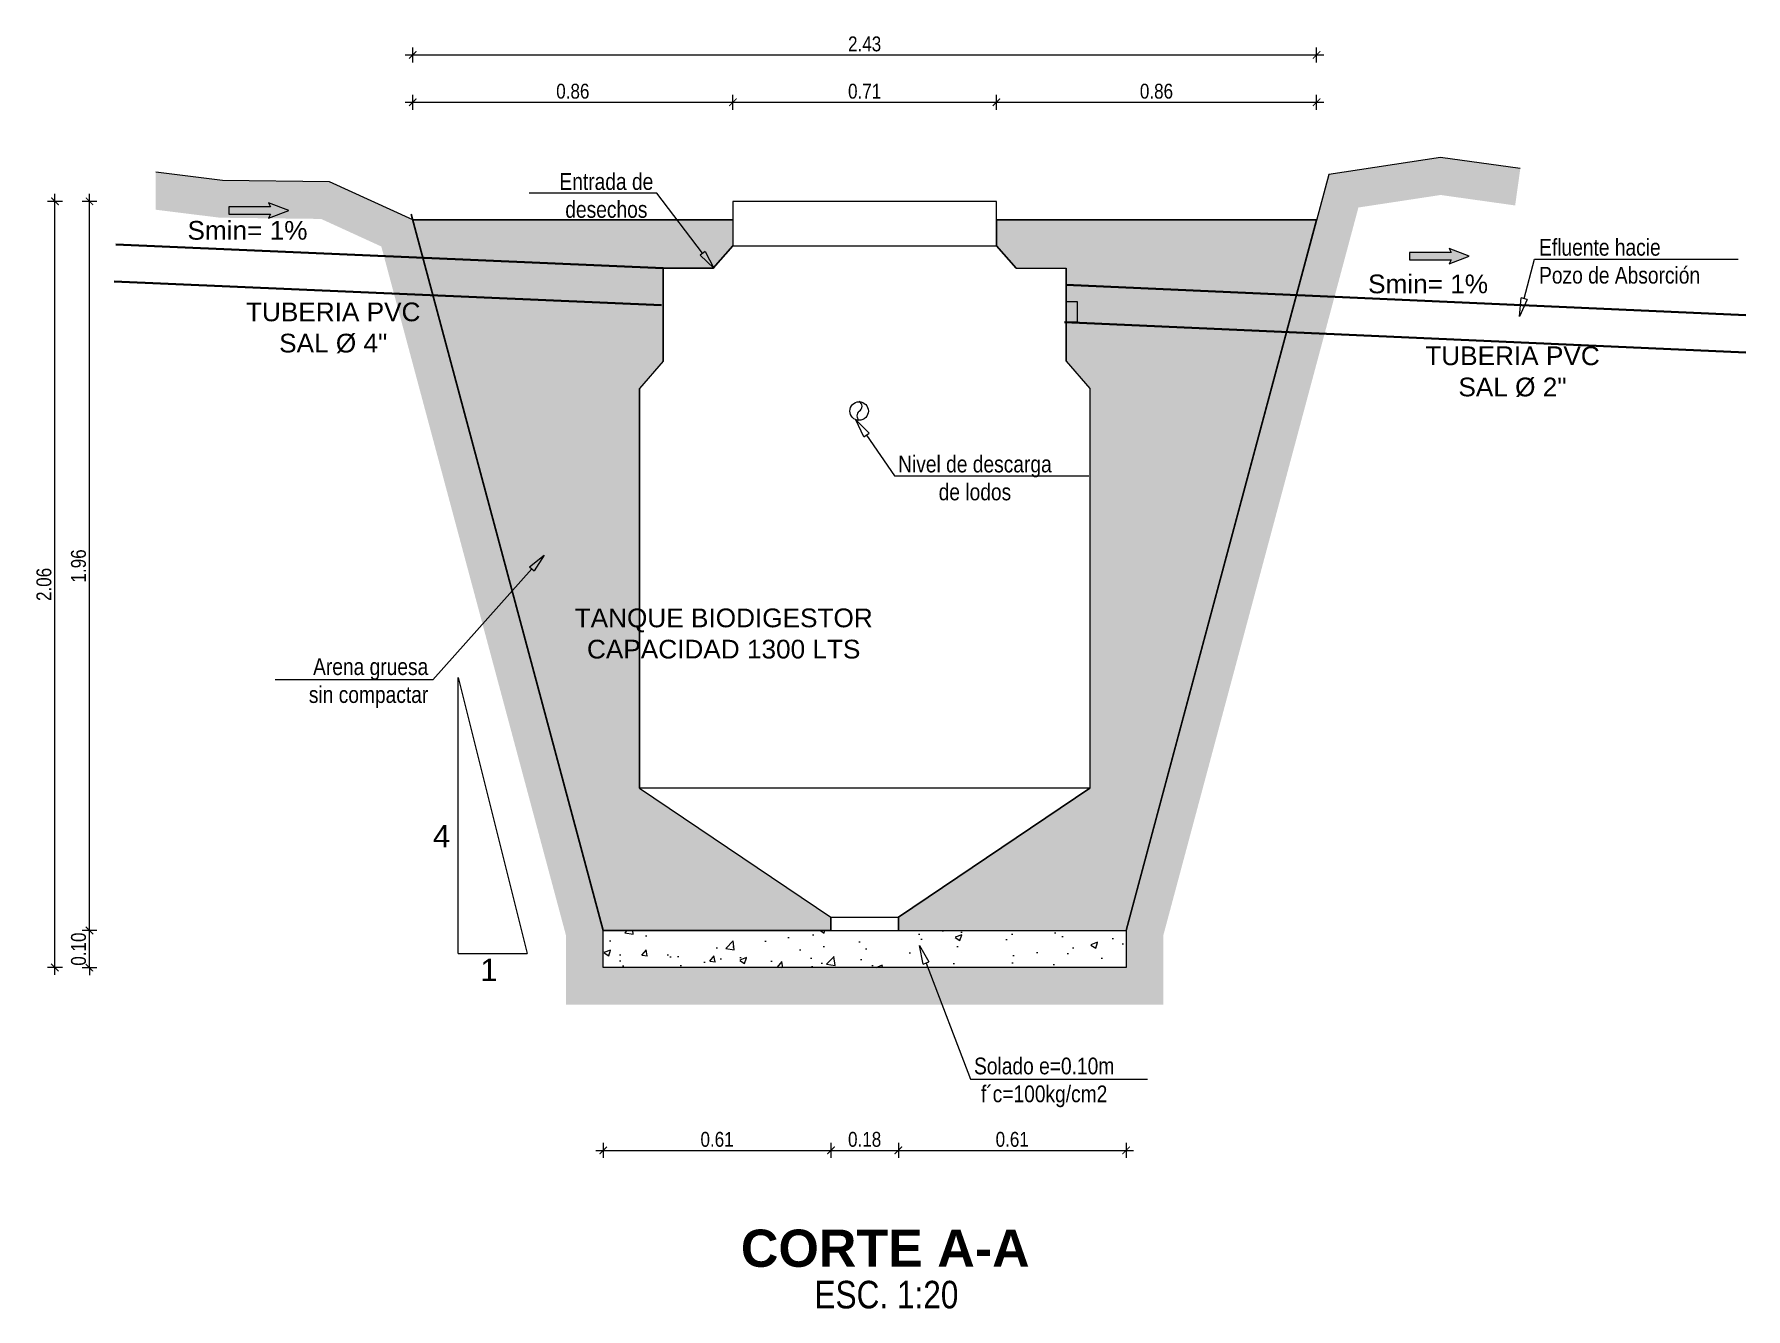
# Model space of a CAD drawing. Header units: metres. Extents: x 0 to 1843, y 1434 to 1492.
# Drawn here: x 1791.274 to 1795.873, y 1453.616 to 1457.042 of the extents above; entities that cross this region are included whole.
import ezdxf
from ezdxf import colors
from ezdxf.entities.mleader import LeaderData, LeaderLine
from ezdxf.enums import TextEntityAlignment as Align
from ezdxf.math import Vec2, Vec3

# ---------------------------------------------------------------- set-up
doc = ezdxf.new("R2010")
doc.units = ezdxf.units.M
doc.header["$LTSCALE"] = 0.005
for name, color, linetype, lineweight in [('-Acero techos', 252, 'Continuous', 13), ('-Achurado', 251, 'Continuous', 5), ('-Acotado', 251, 'Continuous', 5), ('-Terreno', 26, 'Continuous', 5), ('-Textos', 7, 'Continuous', 20), ('-Vista', 148, 'Continuous', 9), ('LETRA', 7, 'Continuous', 0)]:
    doc.layers.add(name, color=color, linetype=linetype, lineweight=lineweight)
for name, color, linetype in [('A_50_CotasExter', 7, 'Continuous'), ('G-TEXTOS-TITULOS', 4, 'Continuous'), ('PDF_Text', 7, 'Continuous')]:
    doc.layers.add(name, color=color, linetype=linetype)
for name, color, linetype, true_color in [('PDF2_Geometry', 9, 'Continuous', 0x808080), ('PDF_Geometry', 9, 'Continuous', 0x808080), ("PDF_Tub. de desague 4''", 7, 'Continuous', 0x002595)]:
    doc.layers.add(name, color=color, linetype=linetype, true_color=true_color)
doc.styles.add('-Arial Narrow', font='ARIALN.TTF')
doc.styles.add('25-TITULO', font='arialbd.ttf', dxfattribs={"height": 0.1})
doc.styles.add('PDF Arial-BoldMT', font='arial.ttf')
doc.styles.get("Standard").update_dxf_attribs({"font": 'arial.ttf'})
doc.dimstyles.new('Esc 1_20n', dxfattribs={"dimscale": 0.02, "dimtxt": 2, "dimasz": 1, "dimexe": 1, "dimexo": 1, "dimgap": 0.45, "dimtad": 1, "dimtoh": 1, "dimzin": 3, "dimdsep": 46, "dimtxsty": '-Arial Narrow', "dimblk": 'ARCHTICK', "dimcen": 1, "dimdle": 1, "dimclrd": 7, "dimclre": 7, "dimclrt": 7, "dimadec": 0, "dimazin": 0, "dimtfac": 1, "dimtix": 1, "dimtmove": 1, "dimatfit": 2, "dimldrblk": 'ARCHTICK', "dimfxl": 1, "dimfxlon": 1, "dimtolj": 2, "dimlwd": 5, "dimlwe": 5, "dimarcsym": 0})

# ---------------------------------------------------------------- blocks, each defined once
blk = doc.blocks.new('_ClosedBlank')
at = {"color": 0, "linetype": 'ByBlock', "lineweight": -2}
for p, q in [((-1, 0.167), (0, 0)), ((-1, 0.167), (-1, -0.167)), ((0, 0), (-1, -0.167))]:
    blk.add_line(p, q, dxfattribs=at)
blk = doc.blocks.new('_ArchTick')
at = {"color": 0, "linetype": 'ByBlock', "const_width": 0.15}
blk.add_lwpolyline([(-0.5, -0.5), (0.5, 0.5)], dxfattribs=at)
blk = doc.blocks.new('*D341')
at = {"layer": 'A_50_CotasExter', "color": 7, "lineweight": 5, "ltscale": 0.005, "transparency": 16777216}
for p, q in [((1792.8024, 1454.0614), (1792.8024, 1454.0214)), ((1793.4144, 1454.0614), (1793.4144, 1454.0214)), ((1792.7824, 1454.0414), (1793.4344, 1454.0414))]:
    blk.add_line(p, q, dxfattribs=at)
at = {"layer": 'Defpoints', "color": 0, "ltscale": 0.005, "transparency": 16777216}
for p in [(1792.8024, 1454.6324), (1793.4144, 1454.6324), (1793.4144, 1454.0414)]:
    blk.add_point(p, dxfattribs=at)
at = {"layer": 'A_50_CotasExter', "color": 7, "lineweight": 5, "ltscale": 0.005, "transparency": 16777216, "xscale": 0.02, "yscale": 0.02, "zscale": 0.02}
for p, rotation in [((1792.8024, 1454.0414), 179.9999999999103), ((1793.4144, 1454.0414), 359.9999999999104)]:
    blk.add_blockref('_ArchTick', p, dxfattribs=dict(at, rotation=rotation))
at = {"layer": 'A_50_CotasExter', "color": 7, "ltscale": 0.005, "transparency": 16777216, "insert": (1793.1084, 1454.0708), "char_height": 0.04, "attachment_point": 5, "style": '-Arial Narrow'}
blk.add_mtext('\\A2;0.61', dxfattribs=at)
blk = doc.blocks.new('*D342')
at = {"layer": 'A_50_CotasExter', "color": 7, "lineweight": 5, "ltscale": 0.005, "transparency": 16777216}
for p, q in [((1793.4144, 1454.0614), (1793.4144, 1454.0214)), ((1793.5955, 1454.0614), (1793.5955, 1454.0214)), ((1793.3944, 1454.0414), (1793.6155, 1454.0414))]:
    blk.add_line(p, q, dxfattribs=at)
at = {"layer": 'Defpoints', "color": 0, "ltscale": 0.005, "transparency": 16777216}
for p in [(1793.4144, 1454.6324), (1793.5955, 1454.6324), (1793.5955, 1454.0414)]:
    blk.add_point(p, dxfattribs=at)
at = {"layer": 'A_50_CotasExter', "color": 7, "lineweight": 5, "ltscale": 0.005, "transparency": 16777216, "xscale": 0.02, "yscale": 0.02, "zscale": 0.02}
for p, rotation in [((1793.4144, 1454.0414), 179.9999999999103), ((1793.5955, 1454.0414), 359.9999999999104)]:
    blk.add_blockref('_ArchTick', p, dxfattribs=dict(at, rotation=rotation))
at = {"layer": 'A_50_CotasExter', "color": 7, "ltscale": 0.005, "transparency": 16777216, "insert": (1793.5049, 1454.0708), "char_height": 0.04, "attachment_point": 5, "style": '-Arial Narrow'}
blk.add_mtext('\\A2;0.18', dxfattribs=at)
blk = doc.blocks.new('*D343')
at = {"layer": 'A_50_CotasExter', "color": 7, "lineweight": 5, "ltscale": 0.005, "transparency": 16777216}
for p, q in [((1793.5955, 1454.0614), (1793.5955, 1454.0214)), ((1794.2075, 1454.0614), (1794.2075, 1454.0214)), ((1793.5755, 1454.0414), (1794.2275, 1454.0414))]:
    blk.add_line(p, q, dxfattribs=at)
at = {"layer": 'Defpoints', "color": 0, "ltscale": 0.005, "transparency": 16777216}
for p in [(1793.5955, 1454.6324), (1794.2075, 1454.6324), (1794.2075, 1454.0414)]:
    blk.add_point(p, dxfattribs=at)
at = {"layer": 'A_50_CotasExter', "color": 7, "lineweight": 5, "ltscale": 0.005, "transparency": 16777216, "xscale": 0.02, "yscale": 0.02, "zscale": 0.02}
for p, rotation in [((1793.5955, 1454.0414), 179.9999999999103), ((1794.2075, 1454.0414), 359.9999999999104)]:
    blk.add_blockref('_ArchTick', p, dxfattribs=dict(at, rotation=rotation))
at = {"layer": 'A_50_CotasExter', "color": 7, "ltscale": 0.005, "transparency": 16777216, "insert": (1793.9015, 1454.0708), "char_height": 0.04, "attachment_point": 5, "style": '-Arial Narrow'}
blk.add_mtext('\\A2;0.61', dxfattribs=at)
blk = doc.blocks.new('*D425')
at = {"layer": 'A_50_CotasExter', "color": 7, "lineweight": 5, "ltscale": 0.005, "transparency": 16777216}
for p, q in [((1792.2906, 1456.8388), (1792.2906, 1456.8788)), ((1793.1509, 1456.8388), (1793.1509, 1456.8788)), ((1792.2706, 1456.8588), (1793.1709, 1456.8588))]:
    blk.add_line(p, q, dxfattribs=at)
at = {"layer": 'Defpoints', "color": 0, "ltscale": 0.005, "transparency": 16777216}
for p in [(1793.1509, 1456.8588), (1793.1509, 1456.2931), (1792.2906, 1456.2431)]:
    blk.add_point(p, dxfattribs=at)
at = {"layer": 'A_50_CotasExter', "color": 7, "lineweight": 5, "ltscale": 0.005, "transparency": 16777216, "xscale": 0.02, "yscale": 0.02, "zscale": 0.02, "rotation": 180}
blk.add_blockref('_ArchTick', (1792.2906, 1456.8588), dxfattribs=at)
at = {"layer": 'A_50_CotasExter', "color": 7, "lineweight": 5, "ltscale": 0.005, "transparency": 16777216, "xscale": 0.02, "yscale": 0.02, "zscale": 0.02}
blk.add_blockref('_ArchTick', (1793.1509, 1456.8588), dxfattribs=at)
at = {"layer": 'A_50_CotasExter', "color": 7, "ltscale": 0.005, "transparency": 16777216, "insert": (1792.7208, 1456.8883), "char_height": 0.04, "attachment_point": 5, "style": '-Arial Narrow'}
blk.add_mtext('\\A2;0.86', dxfattribs=at)
blk = doc.blocks.new('*D426')
at = {"layer": 'A_50_CotasExter', "color": 7, "lineweight": 5, "ltscale": 0.005, "transparency": 16777216}
for p, q in [((1793.1509, 1456.8388), (1793.1509, 1456.8788)), ((1793.859, 1456.8388), (1793.859, 1456.8788)), ((1793.1309, 1456.8588), (1793.879, 1456.8588))]:
    blk.add_line(p, q, dxfattribs=at)
at = {"layer": 'Defpoints', "color": 0, "ltscale": 0.005, "transparency": 16777216}
for p in [(1793.859, 1456.8588), (1793.1509, 1456.2931), (1793.859, 1456.2931)]:
    blk.add_point(p, dxfattribs=at)
at = {"layer": 'A_50_CotasExter', "color": 7, "lineweight": 5, "ltscale": 0.005, "transparency": 16777216, "xscale": 0.02, "yscale": 0.02, "zscale": 0.02, "rotation": 180}
blk.add_blockref('_ArchTick', (1793.1509, 1456.8588), dxfattribs=at)
at = {"layer": 'A_50_CotasExter', "color": 7, "lineweight": 5, "ltscale": 0.005, "transparency": 16777216, "xscale": 0.02, "yscale": 0.02, "zscale": 0.02}
blk.add_blockref('_ArchTick', (1793.859, 1456.8588), dxfattribs=at)
at = {"layer": 'A_50_CotasExter', "color": 7, "ltscale": 0.005, "transparency": 16777216, "insert": (1793.5049, 1456.8883), "char_height": 0.04, "attachment_point": 5, "style": '-Arial Narrow'}
blk.add_mtext('\\A2;0.71', dxfattribs=at)
blk = doc.blocks.new('*D427')
at = {"layer": 'A_50_CotasExter', "color": 7, "lineweight": 5, "ltscale": 0.005, "transparency": 16777216}
for p, q in [((1793.859, 1456.8388), (1793.859, 1456.8788)), ((1794.7192, 1456.8388), (1794.7192, 1456.8788)), ((1793.839, 1456.8588), (1794.7392, 1456.8588))]:
    blk.add_line(p, q, dxfattribs=at)
at = {"layer": 'Defpoints', "color": 0, "ltscale": 0.005, "transparency": 16777216}
for p in [(1794.7192, 1456.8588), (1793.859, 1456.2431), (1794.7192, 1456.2431)]:
    blk.add_point(p, dxfattribs=at)
at = {"layer": 'A_50_CotasExter', "color": 7, "lineweight": 5, "ltscale": 0.005, "transparency": 16777216, "xscale": 0.02, "yscale": 0.02, "zscale": 0.02, "rotation": 180}
blk.add_blockref('_ArchTick', (1793.859, 1456.8588), dxfattribs=at)
at = {"layer": 'A_50_CotasExter', "color": 7, "lineweight": 5, "ltscale": 0.005, "transparency": 16777216, "xscale": 0.02, "yscale": 0.02, "zscale": 0.02}
blk.add_blockref('_ArchTick', (1794.7192, 1456.8588), dxfattribs=at)
at = {"layer": 'A_50_CotasExter', "color": 7, "ltscale": 0.005, "transparency": 16777216, "insert": (1794.2891, 1456.8883), "char_height": 0.04, "attachment_point": 5, "style": '-Arial Narrow'}
blk.add_mtext('\\A2;0.86', dxfattribs=at)
blk = doc.blocks.new('*D428')
at = {"layer": 'A_50_CotasExter', "color": 7, "lineweight": 5, "ltscale": 0.005, "transparency": 16777216}
for p, q in [((1792.2906, 1456.966), (1792.2906, 1457.006)), ((1794.7192, 1456.966), (1794.7192, 1457.006)), ((1792.2706, 1456.986), (1794.7392, 1456.986))]:
    blk.add_line(p, q, dxfattribs=at)
at = {"layer": 'Defpoints', "color": 0, "ltscale": 0.005, "transparency": 16777216}
for p in [(1794.7192, 1456.986), (1792.2906, 1456.5424), (1794.7192, 1456.5424)]:
    blk.add_point(p, dxfattribs=at)
at = {"layer": 'A_50_CotasExter', "color": 7, "lineweight": 5, "ltscale": 0.005, "transparency": 16777216, "xscale": 0.02, "yscale": 0.02, "zscale": 0.02, "rotation": 180}
blk.add_blockref('_ArchTick', (1792.2906, 1456.986), dxfattribs=at)
at = {"layer": 'A_50_CotasExter', "color": 7, "lineweight": 5, "ltscale": 0.005, "transparency": 16777216, "xscale": 0.02, "yscale": 0.02, "zscale": 0.02}
blk.add_blockref('_ArchTick', (1794.7192, 1456.986), dxfattribs=at)
at = {"layer": 'A_50_CotasExter', "color": 7, "ltscale": 0.005, "transparency": 16777216, "insert": (1793.5049, 1457.0154), "char_height": 0.04, "attachment_point": 5, "style": '-Arial Narrow'}
blk.add_mtext('\\A2;2.43', dxfattribs=at)
blk = doc.blocks.new('*D430')
at = {"layer": 'A_50_CotasExter', "color": 7, "lineweight": 5, "ltscale": 0.005, "transparency": 16777216}
for p, q in [((1791.4421, 1454.6324), (1791.4021, 1454.6324)), ((1791.4221, 1454.6324), (1791.4221, 1454.6524)), ((1791.4221, 1454.5324), (1791.4221, 1454.6324)), ((1791.4421, 1454.5324), (1791.4021, 1454.5324)), ((1791.4221, 1454.5324), (1791.4221, 1454.5124))]:
    blk.add_line(p, q, dxfattribs=at)
at = {"layer": 'Defpoints', "color": 0, "ltscale": 0.005, "transparency": 16777216}
for p in [(1791.4221, 1454.6324), (1793.6047, 1454.6324), (1793.6047, 1454.5324)]:
    blk.add_point(p, dxfattribs=at)
at = {"layer": 'A_50_CotasExter', "color": 7, "lineweight": 5, "ltscale": 0.005, "transparency": 16777216, "xscale": 0.02, "yscale": 0.02, "zscale": 0.02}
for p, rotation in [((1791.4221, 1454.6324), 270), ((1791.4221, 1454.5324), 90)]:
    blk.add_blockref('_ArchTick', p, dxfattribs=dict(at, rotation=rotation))
at = {"layer": 'A_50_CotasExter', "color": 7, "ltscale": 0.005, "transparency": 16777216, "insert": (1791.3927, 1454.5824), "char_height": 0.04, "attachment_point": 5, "rotation": 90, "style": '-Arial Narrow'}
blk.add_mtext('\\A2;0.10', dxfattribs=at)
blk = doc.blocks.new('*D429')
at = {"layer": 'A_50_CotasExter', "color": 7, "lineweight": 5, "ltscale": 0.005, "transparency": 16777216}
for p, q in [((1791.4421, 1456.5924), (1791.4021, 1456.5924)), ((1791.4221, 1454.6124), (1791.4221, 1456.6124)), ((1791.4421, 1454.6324), (1791.4021, 1454.6324))]:
    blk.add_line(p, q, dxfattribs=at)
at = {"layer": 'Defpoints', "color": 0, "ltscale": 0.005, "transparency": 16777216}
for p in [(1791.4221, 1456.5924), (1793.1509, 1456.5924), (1793.4144, 1454.6324)]:
    blk.add_point(p, dxfattribs=at)
at = {"layer": 'A_50_CotasExter', "color": 7, "lineweight": 5, "ltscale": 0.005, "transparency": 16777216, "xscale": 0.02, "yscale": 0.02, "zscale": 0.02}
for p, rotation in [((1791.4221, 1456.5924), 90), ((1791.4221, 1454.6324), 270)]:
    blk.add_blockref('_ArchTick', p, dxfattribs=dict(at, rotation=rotation))
at = {"layer": 'A_50_CotasExter', "color": 7, "ltscale": 0.005, "transparency": 16777216, "insert": (1791.3927, 1455.6124), "char_height": 0.04, "attachment_point": 5, "rotation": 90, "style": '-Arial Narrow'}
blk.add_mtext('\\A2;1.96', dxfattribs=at)
blk = doc.blocks.new('*D431')
at = {"layer": 'A_50_CotasExter', "color": 7, "lineweight": 5, "ltscale": 0.005, "transparency": 16777216}
for p, q in [((1791.3492, 1456.5924), (1791.3092, 1456.5924)), ((1791.3292, 1454.513), (1791.3292, 1456.6124)), ((1791.3492, 1454.533), (1791.3092, 1454.533))]:
    blk.add_line(p, q, dxfattribs=at)
at = {"layer": 'Defpoints', "color": 0, "ltscale": 0.005, "transparency": 16777216}
for p in [(1791.3292, 1456.5924), (1793.1509, 1456.5924), (1792.8024, 1454.533)]:
    blk.add_point(p, dxfattribs=at)
at = {"layer": 'A_50_CotasExter', "color": 7, "lineweight": 5, "ltscale": 0.005, "transparency": 16777216, "xscale": 0.02, "yscale": 0.02, "zscale": 0.02}
for p, rotation in [((1791.3292, 1456.5924), 90), ((1791.3292, 1454.533), 270)]:
    blk.add_blockref('_ArchTick', p, dxfattribs=dict(at, rotation=rotation))
at = {"layer": 'A_50_CotasExter', "color": 7, "ltscale": 0.005, "transparency": 16777216, "insert": (1791.2998, 1455.5627), "char_height": 0.04, "attachment_point": 5, "rotation": 90, "style": '-Arial Narrow'}
blk.add_mtext('\\A2;2.06', dxfattribs=at)

msp = doc.modelspace()

# ---------------------------------------------------------------- hatches: boundary and pattern name
at = {"layer": '-Acero techos', "ltscale": 0.005, "true_color": 0x105689}
h = msp.add_hatch(color=146, dxfattribs=at)
h.dxf.hatch_style = 1
h.paths.add_polyline_path([(1791.9087, 1456.55753), (1791.79644, 1456.55753), (1791.79644, 1456.57765), (1791.9087, 1456.57765), (1791.9034, 1456.58824), (1791.95742, 1456.56812), (1791.9034, 1456.54694)])
h = msp.add_hatch(color=146, dxfattribs=at)
h.dxf.hatch_style = 1
h.paths.add_polyline_path([(1795.08102, 1456.43484), (1794.96876, 1456.43484), (1794.96876, 1456.45497), (1795.08102, 1456.45497), (1795.07572, 1456.46556), (1795.12974, 1456.44543), (1795.07572, 1456.42425)])
at = {"layer": '-Achurado'}
h = msp.add_hatch(dxfattribs=at)
h.set_pattern_fill('AR-SAND', color=256, scale=0.0009, style=0)
h.set_pattern_definition([(37.5, (-12.585214, -24.970592), (-0.00144002817, 0.04404719136), [0, -0.0347472, 0, -0.038862, 0, -0.0371475]), (7.5, (-12.585214, -24.97059), (0.0404570955, 0.064514259), [0, -0.0187452, 0, -0.0313182, 0, -0.0120015]), (327.5, (-12.613332, -24.970592), (0.0711893133, 0.0001293466), [0, -0.01143, 0, -0.041148, 0, -0.053721]), (317.5, (-12.61333, -24.97059), (0.0687200807, 0.0200636391), [0, -0.005715, 0, -0.0269748, 0, -0.030861])])
h.paths.add_polyline_path([(1792.89994, 1456.08929), (1792.96363, 1456.16311), (1792.96363, 1456.41312), (1793.09807, 1456.41312), (1793.15092, 1456.47287), (1793.15092, 1456.54238), (1792.29063, 1456.54238), (1792.80242, 1454.63238), (1793.41442, 1454.63238), (1793.41442, 1454.66824), (1792.89994, 1455.01482)])
h = msp.add_hatch(dxfattribs=at)
h.set_pattern_fill('AR-SAND', color=256, scale=0.0009, style=0)
h.set_pattern_definition([(37.5, (-15.57527, -24.970592), (-0.00144002817, 0.04404719136), [0, -0.0347472, 0, -0.038862, 0, -0.0371475]), (7.5, (-15.57527, -24.97059), (0.0404570955, 0.064514259), [0, -0.0187452, 0, -0.0313182, 0, -0.0120015]), (327.5, (-15.60339, -24.970592), (0.0711893133, 0.0001293466), [0, -0.01143, 0, -0.041148, 0, -0.053721]), (317.5, (-15.60339, -24.97059), (0.0687200807, 0.0200636391), [0, -0.005715, 0, -0.0269748, 0, -0.030861])])
h.paths.add_polyline_path([(1793.85897, 1456.54238), (1793.85897, 1456.47287), (1793.91181, 1456.41312), (1794.04626, 1456.41312), (1794.04626, 1456.16311), (1794.10994, 1456.08929), (1794.10994, 1455.01482), (1793.59546, 1454.66824), (1793.59546, 1454.63238), (1794.20747, 1454.63238), (1794.71925, 1456.54238)])
h = msp.add_hatch(dxfattribs=at)
h.set_pattern_fill('AR-CONC', color=256, scale=0.001)
h.set_pattern_definition([(50, (240.7272, -5.34273), (0.182184669, -0.015939086), [0.01905, -0.20955]), (355, (240.7272, -5.34273), (-0.035243421, 0.191056845), [0.01524, -0.167640584]), (100.451445, (240.74238, -5.34406), (0.146941247, 0.175117752), [0.016190009, -0.178090245]), (46.1842, (240.7272, -5.29193), (0.27107904, -0.042042328), [0.028575, -0.314325]), (96.635558, (240.7498, -5.29543), (0.237404134, 0.247426125), [0.024285023, -0.267135608]), (351.184151, (240.7272, -5.29193), (0.237404134, 0.247426125), [0.022859967, -0.251459732]), (21, (240.7526, -5.30463), (0.151614391, -0.102265198), [0.01905, -0.20955]), (326, (240.7526, -5.30463), (0.061802028, 0.184187966), [0.01524, -0.16764]), (71.451445, (240.76523, -5.31315), (0.21341642, 0.081922769), [0.016190009, -0.178089938]), (37.5, (240.7272, -5.34273), (0.0030886033, 0.0845550389), [0, -0.165608, 0, -0.17018, 0, -0.168275]), (7.5, (240.7272, -5.34273), (0.0668196625, 0.100180575), [0, -0.097028, 0, -0.161798, 0, -0.064135]), (327.5, (240.67056, -5.34273), (0.1355905952, -0.005728744), [0, -0.0635, 0, -0.19812, 0, -0.26289]), (317.5, (240.64516, -5.34273), (0.1481291814, 0.025426491), [0, -0.08255, 0, -0.131572, 0, -0.18669])])
h.paths.add_polyline_path([(1794.20747, 1454.63238), (1794.20747, 1454.53304), (1792.80242, 1454.53304), (1792.80242, 1454.63238)])
at = {"layer": '-Terreno'}
h = msp.add_hatch(dxfattribs=at)
h.set_pattern_fill('EARTH', color=256, scale=0.01, angle=45)
h.set_pattern_definition([(45, (-11.171255, -23.79934), (0, 0.0898025612), [0.0635, -0.0635]), (45, (-11.18809, -23.7825), (0, 0.0898025612), [0.0635, -0.0635]), (45, (-11.20493, -23.76566), (0, 0.0898025612), [0.0635, -0.0635]), (135, (-11.20493, -23.75444), (-0.0898025612, 0), [0.0635, -0.0635]), (135, (-11.18809, -23.7376), (-0.0898025612, 0), [0.0635, -0.0635]), (135, (-11.171255, -23.72076), (-0.0898025612, 0), [0.0635, -0.0635])])
h.paths.add_polyline_path([(1792.29063, 1456.54238), (1792.06682, 1456.64492), (1791.77947, 1456.64835), (1791.59995, 1456.6707), (1791.59995, 1456.56993), (1791.77268, 1456.54843), (1792.04443, 1456.54518), (1792.20622, 1456.47106), (1792.70242, 1454.61922), (1792.70242, 1454.43304), (1794.30747, 1454.43304), (1794.30747, 1454.61922), (1794.83175, 1456.57589), (1795.05255, 1456.60951), (1795.25286, 1456.58139), (1795.26676, 1456.68042), (1795.05196, 1456.71057), (1794.75208, 1456.66491), (1794.20747, 1454.63238), (1794.20747, 1454.53304), (1792.80242, 1454.53304), (1792.80242, 1454.63238)])

# ---------------------------------------------------------------- linework, layer by layer
at = {"layer": '-Acero techos', "color": 18, "ltscale": 0.005, "true_color": 0x000000}
for p, q in [((1792.41234, 1454.57056), (1792.41234, 1455.31268)), ((1792.41234, 1455.31268), (1792.59787, 1454.57056)), ((1792.41234, 1454.57056), (1792.59787, 1454.57056))]:
    msp.add_line(p, q, dxfattribs=at)
for points in [[(1795.26676, 1456.68042), (1795.05196, 1456.71057), (1794.75208, 1456.66491), (1794.20747, 1454.63238), (1794.20747, 1454.53304), (1792.80242, 1454.53304), (1792.80242, 1454.63238), (1792.29063, 1456.54238), (1792.06682, 1456.64492), (1791.77947, 1456.64835), (1791.59995, 1456.6707)], [(1795.26676, 1456.68042), (1795.05196, 1456.71057), (1794.75208, 1456.66491), (1794.20747, 1454.63238), (1794.20747, 1454.53304), (1792.80242, 1454.53304), (1792.80242, 1454.63238), (1792.29063, 1456.54238), (1792.06682, 1456.64492), (1791.77947, 1456.64835), (1791.59995, 1456.6707)], [(1792.29063, 1456.54238), (1793.15092, 1456.54238), (1793.15092, 1456.47287), (1793.09807, 1456.41312), (1792.96363, 1456.41312), (1792.96363, 1456.16311), (1792.89994, 1456.08929), (1792.89994, 1455.01482), (1793.41442, 1454.66824), (1793.41442, 1454.63238), (1792.80242, 1454.63238), (1792.29063, 1456.54238)], [(1792.29063, 1456.54238), (1793.15092, 1456.54238), (1793.15092, 1456.47287), (1793.09807, 1456.41312), (1792.96363, 1456.41312), (1792.96363, 1456.16311), (1792.89994, 1456.08929), (1792.89994, 1455.01482), (1793.41442, 1454.66824), (1793.41442, 1454.63238), (1792.80242, 1454.63238), (1792.29063, 1456.54238)], [(1794.71925, 1456.54238), (1793.85897, 1456.54238), (1793.85897, 1456.47287), (1793.91181, 1456.41312), (1794.04626, 1456.41312), (1794.04626, 1456.16311), (1794.10994, 1456.08929), (1794.10994, 1455.01482), (1793.59546, 1454.66824), (1793.59546, 1454.63238), (1794.20747, 1454.63238), (1794.71925, 1456.54238)], [(1793.85897, 1456.54238), (1794.71925, 1456.54238)], [(1792.80242, 1454.63238), (1794.20747, 1454.63238)], [(1792.80242, 1454.63238), (1794.20747, 1454.63238)]]:
    msp.add_lwpolyline(points, dxfattribs=at)
at = {"layer": '-Acero techos', "color": 148, "ltscale": 0.005, "true_color": 0x09314e}
for points in [[(1791.9087, 1456.55753), (1791.9034, 1456.54694), (1791.95742, 1456.56812), (1791.9034, 1456.58824), (1791.9087, 1456.57765), (1791.79644, 1456.57765), (1791.79644, 1456.55753)], [(1795.08102, 1456.43484), (1795.07572, 1456.42425), (1795.12974, 1456.44543), (1795.07572, 1456.46556), (1795.08102, 1456.45497), (1794.96876, 1456.45497), (1794.96876, 1456.43484)]]:
    msp.add_lwpolyline(points, close=True, dxfattribs=at)
at = {"layer": '-Vista'}
msp.add_line((1793.15092, 1456.54238), (1792.29063, 1456.54238), dxfattribs=at)
msp.add_lwpolyline([(1792.80242, 1454.63238), (1792.28657, 1456.55753)])
at = {"layer": 'PDF2_Geometry', "color": 251, "lineweight": 5, "true_color": 0x545454}
msp.add_lwpolyline([(1793.61345, 1454.63238), (1794.20747, 1454.63238), (1794.20747, 1454.53304), (1792.80242, 1454.53304), (1792.80242, 1454.63238), (1793.61345, 1454.63238)], dxfattribs=at)
at = {"layer": 'PDF_Geometry', "color": 164, "lineweight": 35, "true_color": 0x002595}
for points in [[(1791.4927, 1456.47677), (1792.96363, 1456.41312)], [(1791.48838, 1456.37686), (1792.9593, 1456.31321)], [(1794.04626, 1456.36762), (1795.87256, 1456.28649)], [(1794.04182, 1456.26772), (1795.87256, 1456.18639)]]:
    msp.add_lwpolyline(points, dxfattribs=at)
at = {"layer": "PDF_Tub. de desague 4''", "lineweight": 13}
for p, q in [((1793.85897, 1456.59238), (1793.15092, 1456.59238)), ((1793.15092, 1456.59238), (1793.15092, 1456.47287)), ((1793.85897, 1456.47287), (1793.85897, 1456.59238)), ((1793.09807, 1456.41312), (1793.15092, 1456.47287)), ((1793.91181, 1456.41312), (1793.85897, 1456.47287)), ((1793.91181, 1456.41312), (1794.04626, 1456.41312)), ((1794.04626, 1456.16311), (1794.04626, 1456.41312)), ((1792.96363, 1456.16311), (1792.89994, 1456.08929)), ((1794.04626, 1456.16311), (1794.10994, 1456.08929)), ((1792.89994, 1455.01482), (1793.41442, 1454.66824)), ((1793.59546, 1454.66824), (1794.10994, 1455.01482)), ((1793.41442, 1454.63238), (1793.41442, 1454.66824)), ((1793.41442, 1454.66824), (1793.59546, 1454.66824)), ((1793.59546, 1454.63238), (1793.59546, 1454.66824)), ((1793.41442, 1454.63238), (1793.59546, 1454.63238)), ((1793.41442, 1454.63238), (1793.59546, 1454.63238))]:
    msp.add_line(p, q, dxfattribs=at)
for points in [[(1793.15182, 1456.47287), (1793.85897, 1456.47287)], [(1792.96363, 1456.41312), (1793.09898, 1456.41312)], [(1792.96363, 1456.16311), (1792.96363, 1456.41312)], [(1794.04626, 1456.3232), (1794.07569, 1456.3232), (1794.07569, 1456.26749), (1794.04626, 1456.26749)], [(1794.10994, 1456.08929), (1794.10994, 1455.01482), (1792.89994, 1455.01482), (1792.89994, 1455.86232)], [(1792.89994, 1455.86232), (1792.89994, 1456.08929)]]:
    msp.add_lwpolyline(points, dxfattribs=at)
msp.add_circle((1793.49011, 1456.02878), 0.02489, dxfattribs=at)
for centre, radius, start, end in [((1793.48376, 1456.04148), 0.0143, 298.06215, 61.93785), ((1793.5007, 1456.01607), 0.01642, 130.90241, 229.09759)]:
    msp.add_arc(centre, radius, start, end, dxfattribs=at)

# ---------------------------------------------------------------- texts
at = {"layer": '-Textos', "style": '-Arial Narrow'}
msp.add_text('ESC. 1:20', height=0.074078, dxfattribs=at).set_placement((1793.56347, 1453.6537), align=Align.MIDDLE_CENTER)
at = {"layer": 'G-TEXTOS-TITULOS', "color": 219, "true_color": 0x642165, "style": '25-TITULO'}
msp.add_text('CORTE A-A', height=0.1, dxfattribs=at).set_placement((1793.56036, 1453.7784), align=Align.MIDDLE_CENTER)
at = {"layer": 'LETRA', "char_height": 0.06, "width": 0.1994118, "attachment_point": 3}
for s, insert in [('4', (1792.39139, 1454.9164)), ('1', (1792.51868, 1454.55631))]:
    msp.add_mtext(s, dxfattribs=dict(at, insert=insert))
at = {"layer": 'PDF_Text', "style": 'PDF Arial-BoldMT'}
for s, insert, char_height, attachment_point in [('Smin= 1%', (1791.68538, 1456.51412), 0.050341, 4), ('Smin= 1%', (1794.8577, 1456.37016), 0.050341, 4), ('\\pxqc;TUBERIA PVC\\PSAL Ø 4"', (1791.84256, 1456.25238), 0.0503406, 4), ('\\pxqc;TUBERIA PVC\\PSAL Ø 2"', (1795.01132, 1456.13441), 0.0503406, 4), ('\\pxqc;TANQUE BIODIGESTOR\\PCAPACIDAD 1300 LTS', (1793.52667, 1455.43039), 0.0503406, 6)]:
    msp.add_mtext(s, dxfattribs=dict(at, insert=insert, char_height=char_height, attachment_point=attachment_point))

# ---------------------------------------------------------------- dimensions: what is measured, and where the dimension line sits
at = {"layer": 'A_50_CotasExter', "color": 18, "ltscale": 0.005, "true_color": 0x000000}
for base, p1, p2, angle, picture, middle in [((1794.71925, 1456.98601), (1792.29063, 1456.54238), (1794.71925, 1456.54238), 180, '*D428', (1793.50494, 1457.01543)), ((1793.15092, 1456.85883), (1792.29063, 1456.24309), (1793.15092, 1456.29309), 180, '*D425', (1792.72077, 1456.88826)), ((1793.85897, 1456.85883), (1793.15092, 1456.29309), (1793.85897, 1456.29309), 180, '*D426', (1793.50494, 1456.88826)), ((1794.71925, 1456.85883), (1793.85897, 1456.24309), (1794.71925, 1456.24309), 180, '*D427', (1794.28911, 1456.88826)), ((1791.32925, 1456.59238), (1792.80242, 1454.53304), (1793.15092, 1456.59238), 270, '*D431', (1791.29982, 1455.56271)), ((1791.42209, 1456.59238), (1793.41442, 1454.63238), (1793.15092, 1456.59238), 270, '*D429', (1791.39267, 1455.61238)), ((1793.41442, 1454.04138), (1792.80242, 1454.63238), (1793.41442, 1454.63238), 180, '*D341', (1793.10842, 1454.0708)), ((1793.59546, 1454.04138), (1793.41442, 1454.63238), (1793.59546, 1454.63238), 180, '*D342', (1793.50494, 1454.0708)), ((1794.20747, 1454.04138), (1793.59546, 1454.63238), (1794.20747, 1454.63238), 180, '*D343', (1793.90146, 1454.0708))]:
    dim = msp.add_linear_dim(base=base, p1=p1, p2=p2, angle=angle, dimstyle='Esc 1_20n', dxfattribs=at)
    dim.commit()
    dim.dimension.update_dxf_attribs({"geometry": picture, "text_midpoint": middle})
dim = msp.add_aligned_dim(p1=(1793.60471, 1454.53238), p2=(1793.60471, 1454.63238), distance=2.18262, dimstyle='Esc 1_20n', dxfattribs=at)
dim.commit()
dim.dimension.update_dxf_attribs({"geometry": '*D430', "text_midpoint": (1791.39267, 1454.58238)})

# ---------------------------------------------------------------- leaders
at = {"layer": '-Acotado'}
ml = msp.add_multileader_mtext('Standard', dxfattribs=at)
ml.set_content('Entrada de \\Pdesechos', color=7, style='-Arial Narrow')
ml.set_leader_properties(color=7, linetype='ByLayer', lineweight=0)
ml.set_arrow_properties(name='CLOSEDBLANK')
ml.build(insert=Vec2(0, 0))
ml.multileader.update_dxf_attribs({"has_dogleg": 0, "text_left_attachment_type": 6, "text_right_attachment_type": 6, "dogleg_length": 0, "arrow_head_size": 0.05, "scale": 0.025})
ctx = ml.context
ctx.base_point, ctx.scale, ctx.char_height, ctx.arrow_head_size, ctx.landing_gap_size, ctx.plane_origin = Vec3(1792.67546, 1456.61423), 0.025, 0.045, 0.05, 0.0125, Vec3(1793.10086, 1456.78982)
ctx.left_attachment, ctx.right_attachment, ctx.text_align_type = 6, 6, 1
notes = []
notes.append((ctx, [(1, (1, 1, 0), (1792.94637, 1456.61423), (-1, 0), 0, [(1, [(1793.09971, 1456.41318)], 0, [])])]))
ctx.mtext.insert, ctx.mtext.alignment, ctx.mtext.flow_direction = Vec3(1792.81091, 1456.66823), 2, 5
ml = msp.add_multileader_mtext('Standard', dxfattribs=at)
ml.set_content('Efluente hacie\\PPozo de Absorción', color=7, style='-Arial Narrow')
ml.set_leader_properties(color=7, linetype='ByLayer', lineweight=0)
ml.set_arrow_properties(name='CLOSEDBLANK')
ml.build(insert=Vec2(0, 0))
ml.multileader.update_dxf_attribs({"has_dogleg": 0, "text_left_attachment_type": 6, "text_right_attachment_type": 6, "dogleg_length": 0, "arrow_head_size": 0.05, "scale": 0.025})
ctx = ml.context
ctx.base_point, ctx.scale, ctx.char_height, ctx.arrow_head_size, ctx.landing_gap_size, ctx.plane_origin = Vec3(1795.30471, 1456.43741), 0.025, 0.045, 0.05, 0.0125, Vec3(1795.28223, 1456.2826)
ctx.left_attachment, ctx.right_attachment = 6, 6
notes.append((ctx, [(0, (1, 1, 0), (1795.30471, 1456.43741), (1, 0), 0, [(0, [(1795.26431, 1456.2826)], 0, [])])]))
ctx.mtext.insert, ctx.mtext.flow_direction = Vec3(1795.31721, 1456.49141), 5
ml = msp.add_multileader_mtext('Standard', dxfattribs=at)
ml.set_content('Nivel de descarga\\Pde lodos', color=7, style='-Arial Narrow')
ml.set_leader_properties(color=7, linetype='ByLayer', lineweight=0)
ml.set_arrow_properties(name='CLOSEDBLANK')
ml.build(insert=Vec2(0, 0))
ml.multileader.update_dxf_attribs({"has_dogleg": 0, "text_left_attachment_type": 6, "text_right_attachment_type": 6, "dogleg_length": 0, "arrow_head_size": 0.05, "scale": 0.025})
ctx = ml.context
ctx.base_point, ctx.scale, ctx.char_height, ctx.arrow_head_size, ctx.landing_gap_size, ctx.plane_origin = Vec3(1793.58551, 1455.85485), 0.025, 0.045, 0.05, 0.0125, Vec3(1793.22724, 1455.62935)
ctx.left_attachment, ctx.right_attachment, ctx.text_align_type = 6, 6, 1
notes.append((ctx, [(0, (1, 1, 0), (1793.58551, 1455.85485), (1, 0), 0, [(1, [(1793.48157, 1456.0054)], 0, [])])]))
ctx.mtext.insert, ctx.mtext.alignment, ctx.mtext.flow_direction = Vec3(1793.80127, 1455.90885), 2, 5
ml = msp.add_multileader_mtext('Standard', dxfattribs=at)
ml.set_content('Arena gruesa \\Psin compactar', color=7, style='-Arial Narrow')
ml.set_leader_properties(color=7, linetype='ByLayer', lineweight=0)
ml.set_arrow_properties(name='CLOSEDBLANK')
ml.build(insert=Vec2(0, 0))
ml.multileader.update_dxf_attribs({"has_dogleg": 0, "text_left_attachment_type": 6, "text_right_attachment_type": 6, "dogleg_length": 0, "arrow_head_size": 0.05, "scale": 0.025})
ctx = ml.context
ctx.base_point, ctx.scale, ctx.char_height, ctx.arrow_head_size, ctx.landing_gap_size, ctx.plane_origin = Vec3(1791.99984, 1455.30665), 0.025, 0.045, 0.05, 0.0125, Vec3(1792.64361, 1455.64176)
ctx.left_attachment, ctx.right_attachment, ctx.text_align_type = 6, 6, 2
notes.append((ctx, [(1, (1, 1, 0), (1792.34487, 1455.30665), (-1, 0), 0, [(0, [(1792.64361, 1455.64176)], 0, [])])]))
ctx.mtext.insert, ctx.mtext.alignment, ctx.mtext.flow_direction = Vec3(1792.33237, 1455.36414), 3, 5
ml = msp.add_multileader_mtext('Standard', dxfattribs=at)
ml.set_content('Solado e=0.10m\\Pf´c=100kg/cm2', color=7, style='-Arial Narrow')
ml.set_leader_properties(color=7, linetype='ByLayer', lineweight=0)
ml.set_arrow_properties(name='CLOSEDBLANK')
ml.build(insert=Vec2(0, 0))
ml.multileader.update_dxf_attribs({"has_dogleg": 0, "text_left_attachment_type": 6, "text_right_attachment_type": 6, "dogleg_length": 0, "arrow_head_size": 0.05, "scale": 0.025})
ctx = ml.context
ctx.base_point, ctx.scale, ctx.char_height, ctx.arrow_head_size, ctx.landing_gap_size, ctx.plane_origin = Vec3(1793.78917, 1454.23261), 0.025, 0.045, 0.05, 0.0125, Vec3(1793.54456, 1454.72948)
ctx.left_attachment, ctx.right_attachment, ctx.text_align_type = 6, 6, 1
notes.append((ctx, [(0, (1, 1, 0), (1793.78917, 1454.23261), (1, 0), 0, [(0, [(1793.65212, 1454.59175)], 0, [])])]))
ctx.mtext.insert, ctx.mtext.alignment, ctx.mtext.flow_direction = Vec3(1793.98731, 1454.29084), 2, 5
for ctx, leaders in notes:
    for number, flags, end, landing, length, lines in leaders:
        leader = LeaderData()
        leader.index, (leader.has_last_leader_line, leader.has_dogleg_vector, leader.attachment_direction) = number, flags
        leader.last_leader_point, leader.dogleg_vector, leader.dogleg_length = Vec3(end), Vec3(landing), length
        for number, points, colour, breaks in lines:
            line = LeaderLine()
            line.index, line.vertices, line.color, line.breaks = number, Vec3.list(points), colors.encode_raw_color(colour), breaks
            leader.lines.append(line)
        ctx.leaders.append(leader)

doc.saveas('drawing.dxf')
